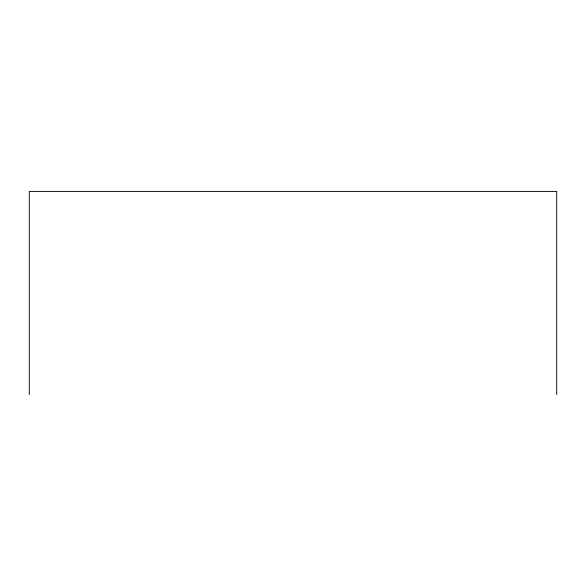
<?xml version="1.0" encoding="UTF-8"?>
<svg xmlns="http://www.w3.org/2000/svg" width="586" height="586" viewBox="0 0 586 586"><rect width="100%" height="100%" fill="white"/><g stroke="black" fill="none" stroke-linecap="round" stroke-linejoin="round"><path stroke-width="0.88" d="M556.7 394.598L556.7 191.402L29.3 191.402L29.3 394.598"/></g></svg>
